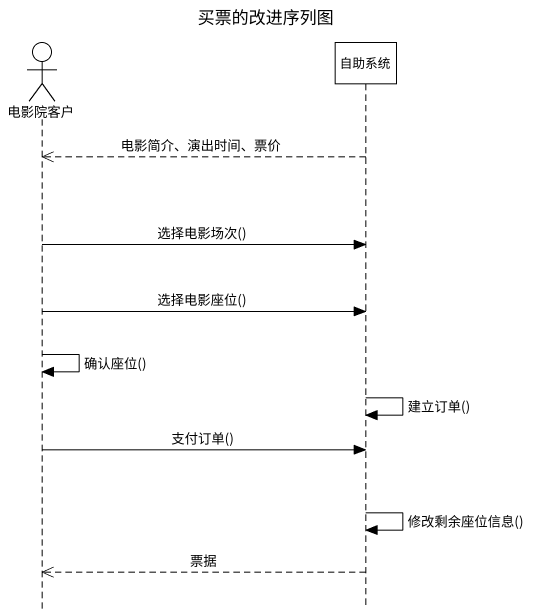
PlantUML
@startuml
title 买票的改进序列图
hide footbox
actor 电影院客户
participant 自助系统

自助系统 -->> 电影院客户 : 电影简介、演出时间、票价
电影院客户 -> 自助系统 : 选择电影场次()
电影院客户 -> 自助系统 : 选择电影座位()
电影院客户 -> 电影院客户 : 确认座位()
自助系统 -> 自助系统 : 建立订单()
电影院客户 -> 自助系统 : 支付订单()
自助系统 -> 自助系统 : 修改剩余座位信息()
自助系统 -->> 电影院客户 : 票据
@enduml
